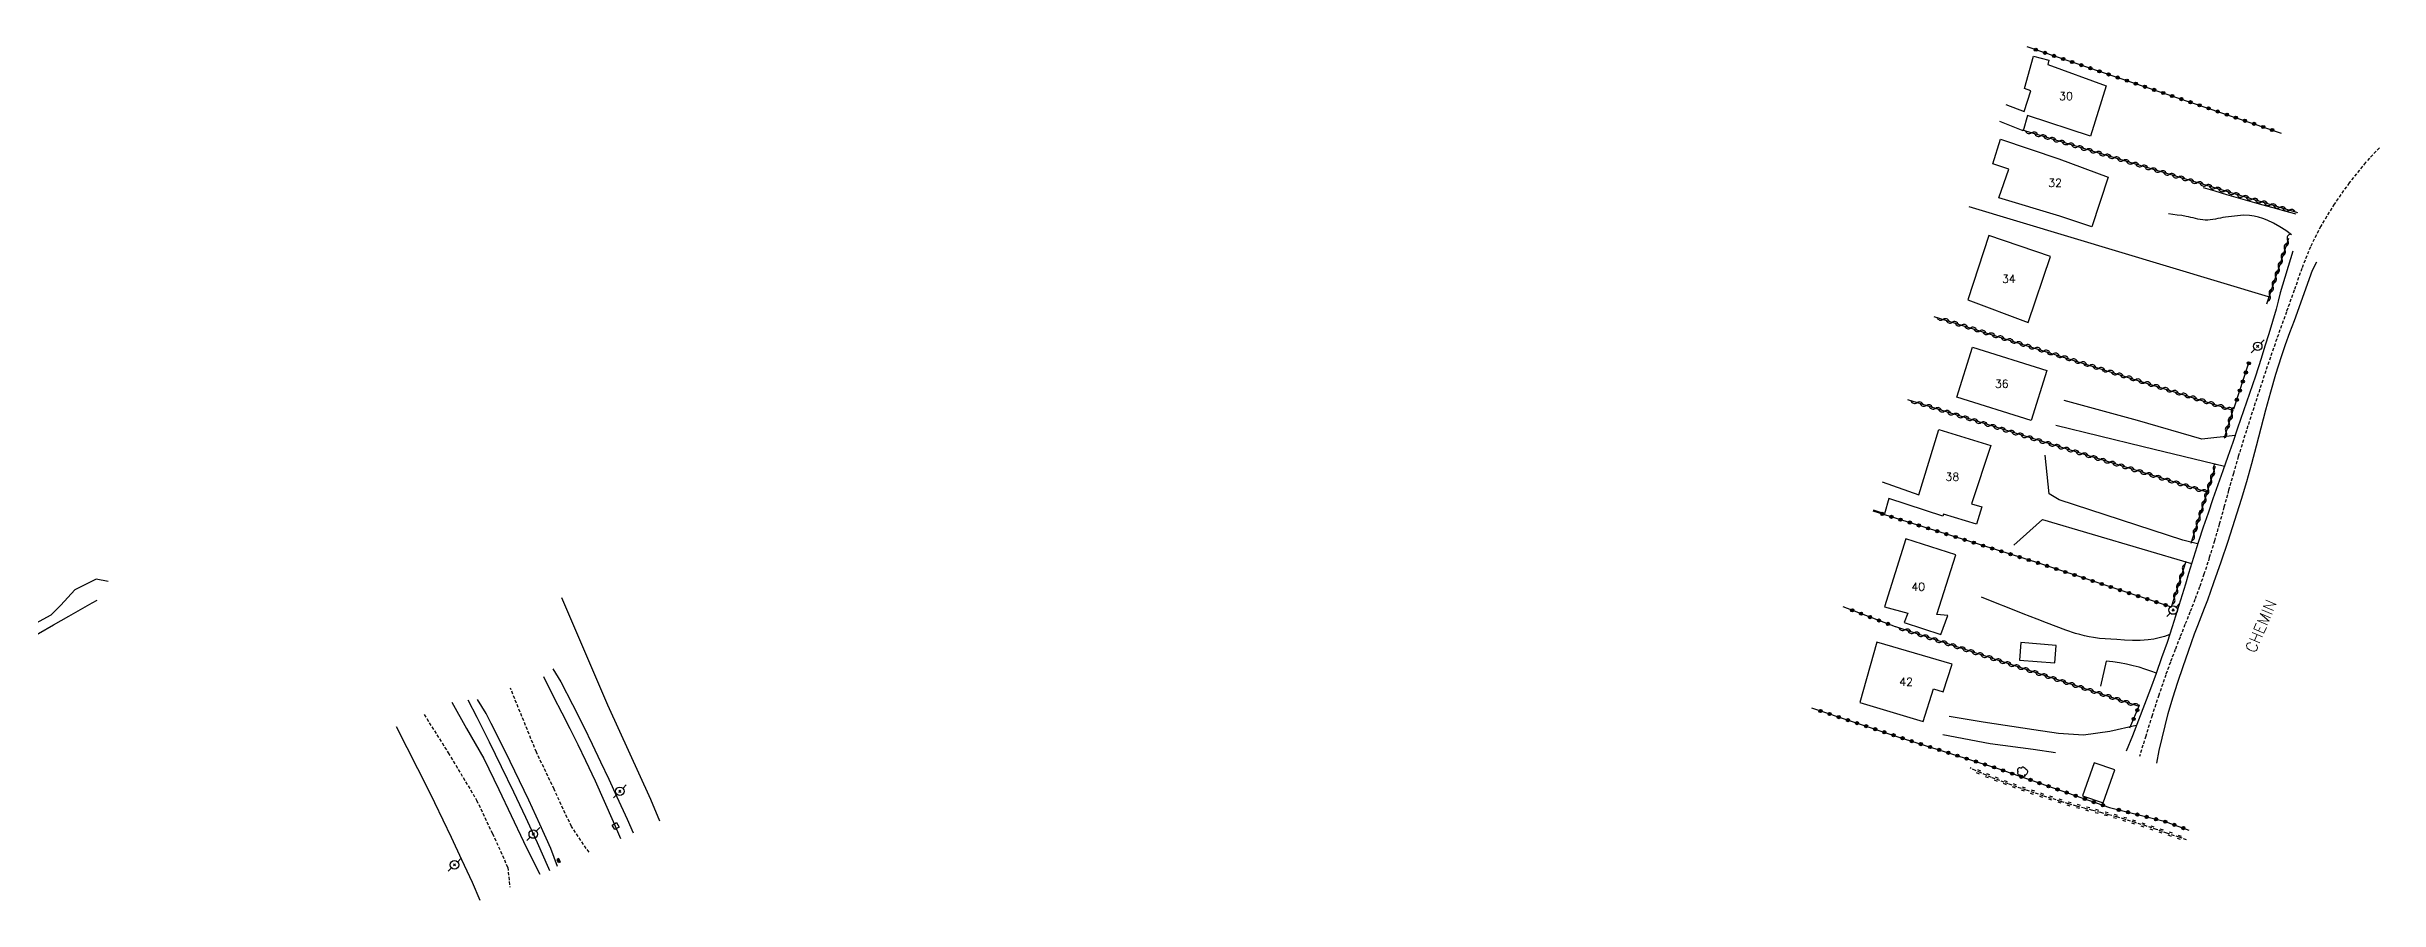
# Model space of a CAD drawing. Header units: millimetres. Extents: x 145000 to 146001, y 142000 to 143001.
# Drawn here: x 145583.6 to 145948, y 142422.9 to 142556.3 of the extents above; entities that cross this region are included whole.
import ezdxf
from ezdxf.enums import TextEntityAlignment as Align

# ---------------------------------------------------------------- set-up
doc = ezdxf.new("R2010")
doc.units = ezdxf.units.MM
doc.linetypes.add('DASHED', pattern=[0.75, 0.5, -0.25])
doc.layers.get('0').update_dxf_attribs({"linetype": 'CONTINUOUS'})
for name, color, linetype in [('W0001', 6, 'DASHED'), ('W0008', 7, 'CONTINUOUS'), ('W0010', 4, 'CONTINUOUS'), ('W0014', 7, 'CONTINUOUS'), ('W0015', 2, 'CONTINUOUS'), ('W0017', 7, 'CONTINUOUS'), ('W0101', 7, 'CONTINUOUS'), ('W0104', 1, 'CONTINUOUS'), ('W0211', 2, 'CONTINUOUS'), ('W0214', 2, 'CONTINUOUS'), ('W0220', 5, 'DASHED'), ('W0300', 7, 'CONTINUOUS'), ('W0310', 3, 'CONTINUOUS'), ('W0323', 7, 'CONTINUOUS'), ('W0330', 7, 'CONTINUOUS'), ('W0401', 7, 'CONTINUOUS'), ('W0402', 7, 'CONTINUOUS'), ('W0473', 7, 'CONTINUOUS'), ('W0989', 7, 'CONTINUOUS'), ('W0991', 7, 'CONTINUOUS')]:
    doc.layers.add(name, color=color, linetype=linetype)
doc.styles.get("Standard").update_dxf_attribs({"font": 'romans.shx', "width": 0.85})

# ---------------------------------------------------------------- blocks, each defined once
blk = doc.blocks.new('T473')
for p, q in [((-0.166667, 0.166667), (0.166667, -0.166667)), ((-0.166667, -0.166667), (0.166667, 0.166667)), ((0.500001, 0.500001), (1.000002, 1.000002)), ((-1.000002, -1.000002), (-0.500001, -0.500001))]:
    blk.add_line(p, q)
blk.add_ellipse((0, 0), major_axis=(0.471405, 0.471405), ratio=1, start_param=5.4977871438, end_param=11.780972451)
blk = doc.blocks.new('T401')
for p, q in [((-0.3, 0.3), (0, 0.3)), ((-0.3, -0.25), (-0.3, 0.3)), ((-0.3, 0.15), (0, 0.15)), ((-0.3, 0), (0, 0)), ((0, 0.3), (0, -0.25)), ((-0.3, -0.15), (0, -0.15)), ((-0.3, -0.25), (-0.3, -0.3)), ((-0.3, -0.3), (0, -0.3)), ((0, -0.3), (0, -0.25))]:
    blk.add_line(p, q)
blk = doc.blocks.new('T300')
for p, q in [((-0.8, 0.51), (-0.86, 0.34)), ((-0.86, 0.34), (-0.86, 0.17)), ((-0.86, 0.17), (-0.74, 0.06)), ((-0.69, 0.63), (-0.8, 0.51)), ((-0.8, -0.06), (-0.74, 0.06)), ((-0.74, 0.06), (-0.69, 0.11)), ((-0.57, 0.69), (-0.69, 0.63)), ((-0.46, 0.69), (-0.57, 0.69)), ((-0.29, 0.63), (-0.46, 0.69)), ((-0.29, 0.63), (-0.17, 0.74)), ((-0.23, 0.57), (-0.29, 0.63)), ((-0.17, 0.74), (-0.06, 0.8)), ((-0.06, 0.8), (0.06, 0.8)), ((0.06, 0.8), (0.23, 0.74)), ((0.23, 0.74), (0.34, 0.63)), ((0.34, 0.63), (0.4, 0.51)), ((0.46, 0.46), (0.34, 0.46)), ((0.4, 0.51), (0.4, 0.46)), ((0.57, 0.4), (0.46, 0.46)), ((0.57, 0.4), (0.69, 0.29)), ((0.69, 0.29), (0.74, 0.17)), ((0.74, 0.06), (0.69, -0.17)), ((0.74, 0.17), (0.74, 0.06)), ((-0.8, -0.17), (-0.8, -0.06)), ((-0.8, -0.23), (-0.8, -0.17)), ((-0.74, -0.34), (-0.8, -0.23)), ((-0.69, -0.4), (-0.74, -0.34)), ((-0.51, -0.46), (-0.69, -0.4)), ((-0.4, -0.46), (-0.51, -0.46)), ((-0.4, -0.46), (-0.34, -0.46)), ((-0.34, -0.46), (-0.34, -0.4)), ((-0.34, -0.51), (-0.34, -0.46)), ((-0.29, -0.63), (-0.34, -0.51)), ((-0.17, -0.74), (-0.29, -0.63)), ((-0.06, -0.8), (-0.17, -0.74)), ((0.06, -0.8), (-0.06, -0.8)), ((0.17, -0.74), (0.06, -0.8)), ((0.23, -0.69), (0.17, -0.74)), ((0.29, -0.46), (0.23, -0.46)), ((0.29, -0.63), (0.23, -0.69)), ((0.46, -0.4), (0.29, -0.46)), ((0.34, -0.51), (0.29, -0.63)), ((0.34, -0.51), (0.34, -0.46)), ((0.57, -0.34), (0.46, -0.4)), ((0.63, -0.29), (0.57, -0.34)), ((0.69, -0.17), (0.63, -0.29))]:
    blk.add_line(p, q)
blk = doc.blocks.new('t310o')
at = {"color": 0, "linetype": 'Continuous'}
for centre, start, end in [((-0.5, 0.38), 216.8699, 323.1304), ((0.5, -0.37), 36.8699, 143.1303)]:
    blk.add_arc(centre, 0.625, start, end, dxfattribs=at)
blk = doc.blocks.new('t323o')
at = {"color": 0, "linetype": 'Continuous'}
for radius in [0.25, 0.15]:
    blk.add_circle((0, 0), radius, dxfattribs=at)
blk = doc.blocks.new('t220o')
at = {"color": 0, "linetype": 'Continuous'}
for p, q in [((-0.25, 0.25), (0.25, 0.25)), ((-0.25, -0.25), (0.25, -0.25))]:
    blk.add_line(p, q, dxfattribs=at)

msp = doc.modelspace()

# ---------------------------------------------------------------- linework, layer by layer
at = {"layer": 'W0001'}
for points in [[(145948.04, 142540.52), (145945.89, 142538.19), (145943.33, 142535.04), (145940.99, 142531.72), (145938.88, 142528.25), (145937.27, 142525.02), (145935.93, 142521.66), (145934.74, 142518.25), (145933.53, 142514.87), (145931.75, 142509.9), (145930.05, 142504.91), (145928.41, 142499.9), (145926.81, 142494.87), (145926.01, 142492.26), (145925.24, 142489.63), (145924.5, 142486.99), (145923.77, 142484.36), (145923.04, 142481.72), (145922.28, 142479.09), (145921.48, 142476.47), (145920.64, 142473.87), (145919.95, 142471.89), (145919.22, 142469.92), (145918.46, 142467.96), (145917.68, 142466), (145916.91, 142464.05), (145916.14, 142462.1), (145915.39, 142460.13), (145914.68, 142458.16), (145913.59, 142454.98), (145912.54, 142451.79), (145911.54, 142448.59), (145910.57, 142445.38)], [(145668.36, 142430.43), (145665.6, 142434.47), (145662.9, 142440.3), (145660.13, 142446.09), (145656.08, 142456.09), (145656.08, 142456.09)], [(145642.6, 142451.95), (145646.38, 142445.96), (145650.8, 142438.58), (145653.27, 142433.35), (145655.66, 142428.08), (145656, 142424.98)]]:
    msp.add_lwpolyline(points, dxfattribs=at)
at = {"layer": 'W0008'}
for points in [[(145934.51, 142524.33), (145934.51, 142524.33), (145934.51, 142524.33), (145932.53, 142517.84), (145932.53, 142517.84), (145932.53, 142517.84), (145932.53, 142517.84), (145932.23, 142516.56), (145931.9, 142515.3), (145931.36, 142513.35), (145930.78, 142511.42), (145930.17, 142509.49), (145929.56, 142507.57), (145928.67, 142504.84), (145927.75, 142502.12), (145926.82, 142499.4), (145925.89, 142496.68), (145925.13, 142494.47), (145924.37, 142492.26), (145923.59, 142490.05), (145922.82, 142487.85), (145922.05, 142485.64), (145921.28, 142483.43), (145920.53, 142481.22), (145919.8, 142479), (145919.26, 142477.33), (145918.75, 142475.66), (145918.24, 142473.99), (145917.75, 142472.31), (145917.25, 142470.64), (145916.74, 142468.97), (145916.22, 142467.3), (145915.69, 142465.64), (145914.87, 142463.21), (145914.03, 142460.79), (145913.17, 142458.38), (145912.29, 142455.98), (145911.37, 142453.53), (145910.43, 142451.08), (145909.46, 142448.65), (145908.47, 142446.23)], [(145913.27, 142444.37), (145913.66, 142446.32), (145914.09, 142448.27), (145914.56, 142450.2), (145915.07, 142452.13), (145915.78, 142454.59), (145916.56, 142457.03), (145917.38, 142459.45), (145918.21, 142461.87), (145918.69, 142463.22), (145919.18, 142464.56), (145919.69, 142465.89), (145920.2, 142467.22), (145920.72, 142468.55), (145921.23, 142469.89), (145921.72, 142471.23), (145922.21, 142472.57), (145923.33, 142475.81), (145924.43, 142479.06), (145925.49, 142482.33), (145926.52, 142485.6), (145927.33, 142488.38), (145928.11, 142491.17), (145928.85, 142493.96), (145929.58, 142496.76), (145930.32, 142499.56), (145931.08, 142502.35), (145931.89, 142505.13), (145932.76, 142507.89), (145933.4, 142509.79), (145934.07, 142511.67), (145934.79, 142513.53), (145934.79, 142513.53), (145934.79, 142513.53), (145934.79, 142513.53), (145937.61, 142521.41), (145938.26, 142522.67)], [(145651.33, 142422.92), (145650.13, 142425.73), (145648.5, 142429.25), (145646.86, 142432.76), (145645.57, 142435.45), (145644.28, 142438.14), (145642.95, 142440.82), (145641.61, 142443.49), (145638.29, 142450.03)]]:
    msp.add_lwpolyline(points, dxfattribs=at)
at = {"layer": 'W0010'}
msp.add_lwpolyline([(145649.44, 142454.23), (145650.83, 142451.52), (145652.76, 142447.68), (145654.65, 142443.83), (145656.55, 142439.89), (145658.42, 142435.94), (145660.25, 142431.97), (145662.03, 142427.97), (145662.18, 142427.61)], dxfattribs=at)
at = {"layer": 'W0014'}
for points in [[(145661.23, 142457.88), (145662.83, 142454.71), (145664.09, 142452.23), (145665.36, 142449.75), (145666.61, 142447.27), (145667.83, 142444.76), (145669.3, 142441.6), (145670.73, 142438.42), (145672.13, 142435.23), (145673.28, 142432.6)], [(145662.73, 142459.11), (145663.97, 142457.04), (145665.77, 142453.54), (145667.54, 142450.02), (145668.87, 142447.3), (145670.17, 142444.57), (145671.45, 142441.84), (145672.72, 142439.09), (145674.31, 142435.59), (145675.24, 142433.46)]]:
    msp.add_lwpolyline(points, dxfattribs=at)
at = {"layer": 'W0015'}
for points in [[(145646.92, 142453.87), (145649.23, 142449.76), (145651.93, 142445.09), (145654.28, 142440.24), (145656.21, 142436.18), (145658.11, 142432.12), (145660.1, 142428.11), (145660.67, 142427.04)], [(145663.44, 142428.2), (145662.39, 142431.02), (145660.68, 142434.82), (145658.93, 142438.6), (145657.51, 142441.62), (145656.05, 142444.62), (145654.57, 142447.61), (145653.07, 142450.58), (145652.28, 142452.11), (145650.93, 142454.3), (145650.93, 142454.3)]]:
    msp.add_lwpolyline(points, dxfattribs=at)
at = {"layer": 'W0017'}
for points in [[(145920.52, 142534.3), (145922.34, 142533.76), (145924.17, 142533.23), (145926, 142532.7), (145927.83, 142532.18), (145929.63, 142531.67), (145931.42, 142531.17), (145933.22, 142530.67), (145935.02, 142530.18)], [(145934.34, 142526.89), (145933.44, 142527.56), (145932.5, 142528.17), (145931.52, 142528.72), (145930.5, 142529.19), (145929.84, 142529.45), (145929.16, 142529.67), (145928.47, 142529.84), (145927.76, 142529.94), (145926.81, 142529.97), (145925.86, 142529.88), (145924.93, 142529.76), (145923.99, 142529.64), (145923.6, 142529.59), (145923.21, 142529.52), (145922.82, 142529.45), (145922.43, 142529.37), (145922.03, 142529.3), (145921.63, 142529.25), (145921.23, 142529.22), (145920.83, 142529.21), (145920.45, 142529.24), (145920.07, 142529.29), (145919.7, 142529.36), (145919.33, 142529.45), (145918.96, 142529.54), (145918.6, 142529.63), (145918.23, 142529.71), (145917.86, 142529.79), (145917.17, 142529.9), (145916.48, 142530), (145915.79, 142530.09), (145915.1, 142530.18)], [(145925.52, 142495.57), (145920.29, 142495), (145910.28, 142497.88), (145898.82, 142501.01)], [(145897.51, 142497.15), (145911.16, 142493.81), (145923.86, 142490.78)], [(145919.62, 142478.63), (145917.33, 142479.19), (145898.01, 142485.51), (145896.48, 142486.43), (145895.84, 142492.5)], [(145890.94, 142478.42), (145895.41, 142482.43), (145918.69, 142475.54)], [(145915.29, 142464.44), (145914.47, 142464.16), (145913.64, 142463.93), (145912.79, 142463.75), (145911.93, 142463.63), (145910.7, 142463.54), (145909.46, 142463.54), (145908.23, 142463.59), (145907.01, 142463.66), (145906.11, 142463.71), (145905.21, 142463.77), (145904.31, 142463.86), (145903.41, 142463.99), (145902.69, 142464.11), (145901.98, 142464.27), (145901.26, 142464.44), (145900.56, 142464.64), (145899.04, 142465.13), (145897.54, 142465.69), (145896.06, 142466.28), (145894.57, 142466.86), (145892.4, 142467.7), (145890.23, 142468.55), (145888.07, 142469.41), (145885.91, 142470.29)], [(145905.34, 142460.29), (145904.47, 142456.41)], [(145913.21, 142458.4), (145912.32, 142458.75), (145911.42, 142459.07), (145910.5, 142459.35), (145909.58, 142459.59), (145908.53, 142459.83), (145907.47, 142460.02), (145906.41, 142460.18), (145905.34, 142460.29)], [(145879.84, 142448.83), (145887.22, 142447.42), (145893.98, 142446.52), (145897.43, 142446.05)], [(145910.05, 142450.25), (145905.95, 142449.29), (145901.83, 142448.73), (145897.93, 142448.97), (145894.07, 142449.56), (145886.16, 142450.75), (145880.83, 142451.65)]]:
    msp.add_lwpolyline(points, dxfattribs=at)
at = {"layer": 'W0101'}
for points in [[(145894.03, 142554.84), (145896.41, 142554.17), (145896.26, 142553.5), (145905.35, 142550.21), (145902.91, 142542.32), (145893.08, 142545.56), (145892.39, 142543.17), (145888.74, 142544.61)], [(145889.71, 142547.28), (145892.55, 142546.17), (145893.61, 142549.38), (145892.59, 142549.76), (145894.03, 142554.84)], [(145879.22, 142496.5), (145887.33, 142493.98), (145884.31, 142484.89), (145885.93, 142484.41), (145885.11, 142481.71), (145879.96, 142483.26), (145879.85, 142482.94), (145871.41, 142485.69), (145870.73, 142483.3), (145869, 142483.9)], [(145870.38, 142488.31), (145876.08, 142486.26), (145879.22, 142496.5)]]:
    msp.add_lwpolyline(points, dxfattribs=at)
for points in [[(145888.87, 142541.86), (145897.98, 142538.77), (145905.66, 142535.91), (145903.15, 142528.18), (145898.15, 142529.84), (145888.58, 142532.67), (145890.16, 142537.19), (145887.68, 142537.98)], [(145893.2, 142513.23), (145896.65, 142523.5), (145887.06, 142526.81), (145883.78, 142516.73)], [(145893.64, 142497.92), (145882.03, 142501.56), (145884.46, 142509.35), (145896.08, 142505.72)], [(145874.07, 142479.4), (145870.74, 142468.8), (145874.37, 142467.77), (145873.82, 142466.36), (145879.54, 142464.45), (145880.64, 142467.45), (145878.91, 142467.56), (145881.86, 142476.9)], [(145866.9, 142453.82), (145876.77, 142450.87), (145878.41, 142455.95), (145879.92, 142455.52), (145881.3, 142459.85), (145869.52, 142463.25)]]:
    msp.add_lwpolyline(points, close=True, dxfattribs=at)
at = {"layer": 'W0104'}
for points in [[(145891.83, 142460.46), (145897.32, 142460.02), (145897.53, 142462.76), (145892.05, 142463.19)], [(145904.92, 142438.14), (145906.71, 142443.32), (145903.48, 142444.43), (145901.69, 142439.26)]]:
    msp.add_lwpolyline(points, close=True, dxfattribs=at)
at = {"layer": 'W0211'}
msp.add_lwpolyline([(145593.26, 142472.75), (145591.35, 142473.08), (145588.04, 142471.44), (145585.84, 142469.04), (145584.28, 142467.5), (145581.9, 142466.19), (145579.56, 142464.81), (145577.25, 142463.4), (145574.94, 142461.98), (145572.92, 142460.73), (145570.91, 142459.46), (145568.92, 142458.18), (145566.93, 142456.88)], dxfattribs=at)
at = {"layer": 'W0214'}
msp.add_lwpolyline([(145569.95, 142456.5), (145571.86, 142457.87), (145573.79, 142459.2), (145575.74, 142460.5), (145577.71, 142461.77), (145580.03, 142463.21), (145582.37, 142464.6), (145584.72, 142465.97), (145587.08, 142467.33), (145588.91, 142468.37), (145590.74, 142469.39), (145591.5, 142469.81)], dxfattribs=at)
at = {"layer": 'W0220'}
msp.add_lwpolyline([(145917.93, 142432.39), (145916.75, 142432.78), (145914.85, 142433.43), (145913.21, 142434), (145911.55, 142434.55), (145909.9, 142435.08), (145908.23, 142435.6), (145906.99, 142435.96), (145905.74, 142436.31), (145904.49, 142436.64), (145903.24, 142436.98), (145901.99, 142437.31), (145900.74, 142437.65), (145899.5, 142438), (145898.26, 142438.38), (145895.53, 142439.25), (145892.82, 142440.16), (145890.13, 142441.11), (145887.45, 142442.13), (145886.61, 142442.48), (145885.76, 142442.84), (145884.93, 142443.22), (145884.11, 142443.62)], dxfattribs=at)
at = {"layer": 'W0300'}
msp.add_lwpolyline([(145930.73, 142517.21), (145883.94, 142531.3)], dxfattribs=at)
at = {"layer": 'W0310'}
for points in [[(145935.29, 142530.34), (145892.27, 142543.28)], [(145933.83, 142526.33), (145930.43, 142516.05)], [(145878.46, 142514.13), (145901.83, 142506.8), (145925.16, 142499.51), (145923.79, 142495.14)], [(145921.14, 142486.7), (145896.59, 142494.24), (145874.39, 142501.13)], [(145922.39, 142490.7), (145918.61, 142478.66)], [(145917.82, 142475.86), (145915.54, 142468.74)], [(145910.55, 142453.4), (145910.39, 142453.27), (145872.49, 142465.67)]]:
    msp.add_lwpolyline(points, dxfattribs=at)
at = {"layer": 'W0323'}
for points in [[(145892.96, 142556.31), (145932.72, 142542.8)], [(145925.31, 142499.71), (145927.73, 142507.04)], [(145915.57, 142468.74), (145894.39, 142475.75), (145868.96, 142483.75)], [(145872.47, 142465.67), (145864.27, 142468.77)], [(145859.33, 142452.98), (145872.83, 142448.49), (145888.44, 142443.51), (145905.88, 142437.42)], [(145909.07, 142449.88), (145910.55, 142453.4)], [(145905.88, 142437.42), (145914.45, 142435.27), (145918.29, 142433.91)]]:
    msp.add_lwpolyline(points, dxfattribs=at)
at = {"layer": 'W0330'}
msp.add_lwpolyline([(145664.06, 142470.23), (145671.23, 142453.45), (145677.96, 142438.75), (145679.36, 142435.34)], dxfattribs=at)
at = {"layer": 'W0402'}
msp.add_lwpolyline([(145672.39, 142433.98), (145671.98, 142434.68), (145672.67, 142435.08), (145673.08, 142434.38)], close=True, dxfattribs=at)

# ---------------------------------------------------------------- block references
at = {"layer": 'W0220'}
for p, rotation in [((145885.46, 142442.98), 155.4846993733706), ((145886.84, 142442.38), 157.8610405819591), ((145888.23, 142441.84), 159.1468469705949), ((145889.64, 142441.3), 159.1468469705949), ((145891.05, 142440.79), 160.4305721753953), ((145892.46, 142440.29), 160.4305721753953), ((145893.88, 142439.8), 161.4734933163899), ((145895.3, 142439.33), 161.4734933163899), ((145896.73, 142438.87), 162.2755029815054), ((145898.16, 142438.41), 162.2755029815054), ((145899.59, 142437.97), 164.0963706157682), ((145901.04, 142437.57), 164.7635518445874), ((145902.49, 142437.18), 165.1559026602324), ((145903.94, 142436.79), 165.2205409374615), ((145905.38, 142436.41), 164.9574182872697), ((145906.83, 142436.01), 164.4193362506638), ((145908.27, 142435.58), 162.8387234737847), ((145909.7, 142435.14), 162.8387234737847), ((145911.13, 142434.69), 162.214467255374), ((145912.56, 142434.22), 161.5520883164483), ((145913.98, 142433.73), 160.8515883623489), ((145915.39, 142433.24), 161.2303866004863), ((145916.81, 142432.76), 161.5884871470709)]:
    msp.add_blockref('t220o', p, dxfattribs=dict(at, rotation=rotation))
at = {"layer": 'W0300'}
msp.add_blockref('T300', (145892.35, 142442.96), dxfattribs=at)
at = {"layer": 'W0310'}
for p, rotation in [((145893.71, 142542.85), 163.2614159387963), ((145895.15, 142542.41), 163.2614159387963), ((145896.58, 142541.98), 163.2614159387963), ((145898.02, 142541.55), 163.2614159387963), ((145899.46, 142541.12), 163.2614159387963), ((145900.89, 142540.69), 163.2614159387963), ((145902.33, 142540.25), 163.2614159387963), ((145903.77, 142539.82), 163.2614159387963), ((145905.2, 142539.39), 163.2614159387963), ((145906.64, 142538.96), 163.2614159387963), ((145908.07, 142538.53), 163.2614159387963), ((145909.51, 142538.09), 163.2614159387963), ((145910.95, 142537.66), 163.2614159387963), ((145912.38, 142537.23), 163.2614159387963), ((145913.82, 142536.8), 163.2614159387963), ((145915.26, 142536.37), 163.2614159387963), ((145916.69, 142535.93), 163.2614159387963), ((145918.13, 142535.5), 163.2614159387963), ((145919.57, 142535.07), 163.2614159387963), ((145921, 142534.64), 163.2614159387963), ((145922.44, 142534.21), 163.2614159387963), ((145923.88, 142533.77), 163.2614159387963), ((145925.31, 142533.34), 163.2614159387963), ((145926.75, 142532.91), 163.2614159387963), ((145928.19, 142532.48), 163.2614159387963), ((145929.62, 142532.05), 163.2614159387963), ((145931.06, 142531.61), 163.2614159387963), ((145932.49, 142531.18), 163.2614159387963), ((145933.93, 142530.75), 163.2614159387963), ((145933.26, 142524.59), 251.7239501728175), ((145933.73, 142526.02), 251.7239501728175), ((145931.85, 142520.32), 251.7239501728175), ((145932.32, 142521.74), 251.7239501728175), ((145932.79, 142523.17), 251.7239501728175), ((145930.91, 142517.47), 251.7239501728175), ((145931.38, 142518.89), 251.7239501728175), ((145879.89, 142513.68), 342.5894252494774), ((145881.32, 142513.23), 342.5894252494774), ((145882.75, 142512.78), 342.5894252494774), ((145884.18, 142512.34), 342.5894252494774), ((145885.62, 142511.89), 342.5894252494774), ((145887.05, 142511.44), 342.5894252494774), ((145888.48, 142510.99), 342.5894252494774), ((145889.91, 142510.54), 342.5894252494774), ((145891.34, 142510.09), 342.5894252494774), ((145892.77, 142509.64), 342.5894252494774), ((145894.2, 142509.19), 342.5894252494774), ((145895.64, 142508.75), 342.5894252494774), ((145897.07, 142508.3), 342.5894252494774), ((145898.5, 142507.85), 342.5894252494774), ((145899.93, 142507.4), 342.5894252494774), ((145901.36, 142506.95), 342.5894252494774), ((145902.79, 142506.5), 342.6360487632057), ((145904.22, 142506.05), 342.6360487632057), ((145905.66, 142505.61), 342.6360487632057), ((145907.09, 142505.16), 342.6360487632057), ((145908.52, 142504.71), 342.6360487632057), ((145909.95, 142504.26), 342.6360487632057), ((145911.38, 142503.82), 342.6360487632057), ((145912.81, 142503.37), 342.6360487632057), ((145914.24, 142502.92), 342.6360487632057), ((145915.68, 142502.47), 342.6360487632057), ((145875.82, 142500.68), 162.7658064842619), ((145877.26, 142500.24), 162.7658064842619), ((145878.69, 142499.79), 162.7658064842619), ((145880.12, 142499.35), 162.7658064842619), ((145881.55, 142498.9), 162.7658064842619), ((145917.11, 142502.03), 342.6360487632057), ((145918.54, 142501.58), 342.6360487632057), ((145919.97, 142501.13), 342.6360487632057), ((145921.4, 142500.68), 342.6360487632057), ((145922.83, 142500.23), 342.6360487632057), ((145924.27, 142499.79), 342.6360487632057), ((145924.99, 142498.97), 252.6026464474413), ((145882.99, 142498.46), 162.7658064842619), ((145884.42, 142498.02), 162.7658064842619), ((145885.85, 142497.57), 162.7658064842619), ((145887.29, 142497.13), 162.7658064842619), ((145888.72, 142496.68), 162.7658064842619), ((145890.15, 142496.24), 162.7658064842619), ((145891.58, 142495.79), 162.7658064842619), ((145893.02, 142495.35), 162.7658064842619), ((145924.09, 142496.11), 252.6026464474413), ((145924.54, 142497.54), 252.6026464474413), ((145894.45, 142494.9), 162.7658064842619), ((145895.88, 142494.46), 162.7658064842619), ((145897.31, 142494.02), 162.9294152584905), ((145898.75, 142493.58), 162.9294152584905), ((145900.18, 142493.14), 162.9294152584905), ((145901.62, 142492.7), 162.9294152584905), ((145903.05, 142492.26), 162.9294152584905), ((145904.48, 142491.82), 162.9294152584905), ((145905.92, 142491.38), 162.9294152584905), ((145907.35, 142490.94), 162.9294152584905), ((145908.79, 142490.5), 162.9294152584905), ((145910.22, 142490.05), 162.9294152584905), ((145911.65, 142489.61), 162.9294152584905), ((145913.09, 142489.17), 162.9294152584905), ((145914.52, 142488.73), 162.9294152584905), ((145915.96, 142488.29), 162.9294152584905), ((145917.39, 142487.85), 162.9294152584905), ((145921.75, 142488.68), 252.5776954936632), ((145922.2, 142490.11), 252.5776954936632), ((145918.82, 142487.41), 162.9294152584905), ((145920.26, 142486.97), 162.9294152584905), ((145920.4, 142484.39), 252.5776954936632), ((145920.85, 142485.82), 252.5776954936632), ((145921.3, 142487.25), 252.5776954936632), ((145919.06, 142480.09), 252.5776954936632), ((145919.51, 142481.52), 252.5776954936632), ((145919.96, 142482.96), 252.5776954936632), ((145916.91, 142473.02), 252.2550367160533), ((145917.37, 142474.45), 252.2550367160533), ((145916, 142470.16), 252.2550367160533), ((145916.46, 142471.59), 252.2550367160533), ((145873.91, 142465.2), 161.8912733837809), ((145875.34, 142464.73), 161.8912733837809), ((145876.77, 142464.27), 161.8912733837809), ((145878.19, 142463.8), 161.8912733837809), ((145879.62, 142463.33), 161.8912733837809), ((145881.04, 142462.87), 161.8912733837809), ((145882.47, 142462.4), 161.8912733837809), ((145883.89, 142461.94), 161.8912733837809), ((145885.32, 142461.47), 161.8912733837809), ((145886.75, 142461), 161.8912733837809), ((145888.17, 142460.54), 161.8912733837809), ((145889.6, 142460.07), 161.8912733837809), ((145891.02, 142459.6), 161.8912733837809), ((145892.45, 142459.14), 161.8912733837809), ((145893.87, 142458.67), 161.8912733837809), ((145895.3, 142458.21), 161.8912733837809), ((145896.73, 142457.74), 161.8912733837809), ((145898.15, 142457.27), 161.8912733837809), ((145899.58, 142456.81), 161.8912733837809), ((145901, 142456.34), 161.8912733837809), ((145902.43, 142455.88), 161.8912733837809), ((145903.85, 142455.41), 161.8912733837809), ((145905.28, 142454.94), 161.8912733837809), ((145906.71, 142454.48), 161.8912733837809), ((145908.13, 142454.01), 161.8912733837809), ((145909.56, 142453.54), 161.8912733837809)]:
    msp.add_blockref('t310o', p, dxfattribs=dict(at, rotation=rotation))
at = {"layer": 'W0323'}
for p, rotation in [((145894.38, 142555.83), 341.2363647213107), ((145895.8, 142555.34), 341.2363647213107), ((145897.22, 142554.86), 341.2363647213107), ((145898.64, 142554.38), 341.2363647213107), ((145900.06, 142553.9), 341.2363647213107), ((145901.48, 142553.41), 341.2363647213107), ((145902.9, 142552.93), 341.2363647213107), ((145904.33, 142552.45), 341.2363647213107), ((145905.75, 142551.97), 341.2363647213107), ((145907.17, 142551.48), 341.2363647213107), ((145908.59, 142551), 341.2363647213107), ((145910.01, 142550.52), 341.2363647213107), ((145911.43, 142550.04), 341.2363647213107), ((145912.85, 142549.55), 341.2363647213107), ((145914.27, 142549.07), 341.2363647213107), ((145915.69, 142548.59), 341.2363647213107), ((145917.11, 142548.11), 341.2363647213107), ((145918.53, 142547.62), 341.2363647213107), ((145919.95, 142547.14), 341.2363647213107), ((145921.37, 142546.66), 341.2363647213107), ((145922.79, 142546.18), 341.2363647213107), ((145924.21, 142545.69), 341.2363647213107), ((145925.63, 142545.21), 341.2363647213107), ((145927.05, 142544.73), 341.2363647213107), ((145928.47, 142544.25), 341.2363647213107), ((145929.89, 142543.76), 341.2363647213107), ((145931.31, 142543.28), 341.2363647213107), ((145927.66, 142506.83), 71.6778379989632), ((145926.72, 142503.99), 71.6778379989632), ((145927.19, 142505.41), 71.6778379989632), ((145925.78, 142501.14), 71.6778379989632), ((145926.25, 142502.56), 71.6778379989632), ((145870.39, 142483.3), 162.5376106848953), ((145871.82, 142482.85), 162.5376106848953), ((145873.25, 142482.4), 162.5376106848953), ((145874.68, 142481.95), 162.5376106848953), ((145876.11, 142481.5), 162.5376106848953), ((145877.54, 142481.05), 162.5376106848953), ((145878.97, 142480.6), 162.5376106848953), ((145880.4, 142480.15), 162.5376106848953), ((145881.83, 142479.7), 162.5376106848953), ((145883.26, 142479.25), 162.5376106848953), ((145884.7, 142478.8), 162.5376106848953), ((145886.13, 142478.35), 162.5376106848953), ((145887.56, 142477.9), 162.5376106848953), ((145888.99, 142477.45), 162.5376106848953), ((145890.42, 142477), 162.5376106848953), ((145891.85, 142476.55), 162.5376106848953), ((145893.28, 142476.1), 162.5376106848953), ((145894.71, 142475.65), 161.6852394432439), ((145896.13, 142475.18), 161.6852394432439), ((145897.56, 142474.7), 161.6852394432439), ((145898.98, 142474.23), 161.6852394432439), ((145900.41, 142473.76), 161.6852394432439), ((145901.83, 142473.29), 161.6852394432439), ((145903.25, 142472.82), 161.6852394432439), ((145904.68, 142472.35), 161.6852394432439), ((145906.1, 142471.88), 161.6852394432439), ((145907.53, 142471.4), 161.6852394432439), ((145908.95, 142470.93), 161.6852394432439), ((145910.37, 142470.46), 161.6852394432439), ((145911.8, 142469.99), 161.6852394432439), ((145865.67, 142468.24), 159.3097318715604), ((145867.07, 142467.71), 159.3097318715604), ((145868.48, 142467.18), 159.3097318715604), ((145869.88, 142466.65), 159.3097318715604), ((145913.22, 142469.52), 161.6852394432439), ((145914.65, 142469.05), 161.6852394432439), ((145871.28, 142466.12), 159.3097318715604), ((145860.75, 142452.5), 341.6195267792446), ((145862.17, 142452.03), 341.6195267792446), ((145910.24, 142452.64), 67.20488036168483), ((145863.6, 142451.56), 341.6195267792446), ((145865.02, 142451.08), 341.6195267792446), ((145866.44, 142450.61), 341.6195267792446), ((145867.87, 142450.14), 341.6195267792446), ((145869.29, 142449.66), 341.6195267792446), ((145870.71, 142449.19), 341.6195267792446), ((145872.14, 142448.72), 341.6195267792446), ((145873.56, 142448.25), 342.3168631026445), ((145909.66, 142451.26), 67.20488036168483), ((145874.99, 142447.8), 342.3168631026445), ((145876.42, 142447.34), 342.3168631026445), ((145877.85, 142446.89), 342.3168631026445), ((145879.28, 142446.43), 342.3168631026445), ((145880.71, 142445.98), 342.3168631026445), ((145882.14, 142445.52), 342.3168631026445), ((145883.57, 142445.07), 342.3168631026445), ((145885, 142444.61), 342.3168631026445), ((145886.43, 142444.15), 342.3168631026445), ((145887.86, 142443.7), 342.3168631026445), ((145889.28, 142443.22), 340.7427553071564), ((145890.69, 142442.72), 340.7427553071564), ((145892.11, 142442.23), 340.7427553071564), ((145893.53, 142441.74), 340.7427553071564), ((145894.94, 142441.24), 340.7427553071564), ((145896.36, 142440.75), 340.7427553071564), ((145897.77, 142440.25), 340.7427553071564), ((145899.19, 142439.76), 340.7427553071564), ((145900.61, 142439.26), 340.7427553071564), ((145902.02, 142438.77), 340.7427553071564), ((145903.44, 142438.27), 340.7427553071564), ((145904.85, 142437.78), 340.7427553071564), ((145907.33, 142437.06), 345.9213256983289), ((145908.78, 142436.69), 345.9213256983289), ((145910.24, 142436.33), 345.9213256983289), ((145911.69, 142435.96), 345.9213256983289), ((145913.15, 142435.6), 345.9213256983289), ((145914.6, 142435.22), 340.4609865313966), ((145916.01, 142434.72), 340.4609865313966), ((145917.43, 142434.21), 340.4609865313966)]:
    msp.add_blockref('t323o', p, dxfattribs=dict(at, rotation=rotation))
at = {"layer": 'W0401', "rotation": 203.2172013385077}
msp.add_blockref('T401', (145663.48, 142429.05), dxfattribs=at)
at = {"layer": 'W0473'}
for p in [(145929.04, 142509.49), (145915.84, 142468.28), (145673.18, 142439.96), (145659.65, 142433.28), (145647.34, 142428.46)]:
    msp.add_blockref('T473', p, dxfattribs=at)

# ---------------------------------------------------------------- texts
at = {"layer": 'W0989'}
msp.add_text('CHEMIN', height=1.75, rotation=67.1297, dxfattribs=at).set_placement((145928.65, 142461.42))
at = {"layer": 'W0991'}
for s, p in [('30', (145899.09, 142548.58)), ('32', (145897.38, 142535.02)), ('34', (145890.16, 142520.02)), ('36', (145889.05, 142503.64)), ('38', (145881.33, 142489.11)), ('40', (145876, 142471.93)), ('42', (145874.11, 142457.06))]:
    msp.add_text(s, height=1.25, dxfattribs=at).set_placement(p, align=Align.MIDDLE_CENTER)

doc.saveas('drawing.dxf')
